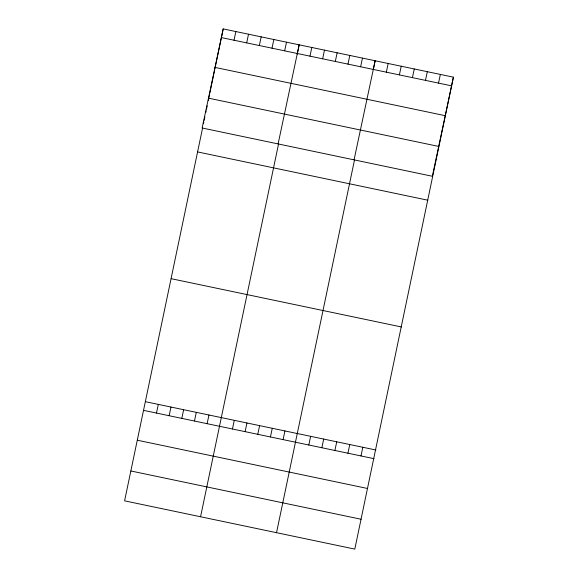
<?xml version="1.0" encoding="UTF-8"?>
<svg xmlns="http://www.w3.org/2000/svg" width="578" height="578" viewBox="0 0 578 578"><rect width="100%" height="100%" fill="white"/><g stroke="black" fill="none" stroke-linecap="round" stroke-linejoin="round"><path stroke-width="0.87" d="M453.405 77.163L432.344 176.261L202.134 127.998L223.195 28.9L453.405 77.163L354.805 549.1L124.595 500.837L202.582 128.013M203.47 123.743L203.824 122.03M204.179 120.325L204.894 116.908M205.782 112.631L206.136 110.925M206.491 109.213L207.206 105.796M208.268 100.673L209.511 94.691M209.865 92.979L212.357 81.021M212.531 80.169L214.669 69.909M214.843 69.057L223.195 28.9M278.553 143.944L200.566 516.761M297.208 54.224L299.166 44.831L278.105 143.922M354.524 159.868L276.53 532.692M373.359 69.302L375.136 60.755L354.068 159.853M234.011 40.229L235.86 31.552M156.472 413.068L158.321 404.39M246.676 42.88L248.518 34.21M169.137 415.719L170.98 407.049M259.334 45.539L261.177 36.862M181.795 418.371L183.645 409.701M272 48.191L273.842 39.521M194.461 421.03L196.303 412.36M284.658 50.842L286.5 42.172M207.119 423.681L208.961 415.011M309.981 56.153L311.824 47.483M232.443 428.992L234.285 420.322M322.647 58.812L324.489 50.134M245.108 431.65L246.951 422.973M335.305 61.463L337.147 52.793M257.766 434.302L259.609 425.632M347.97 64.122L349.813 55.445M270.432 436.954L272.274 428.284M360.629 66.773L362.471 58.103M283.09 439.612L284.932 430.942M386.335 72.163L388.178 63.493M308.796 445.002L310.639 436.332M399.384 74.894L401.226 66.224M321.845 447.733L323.687 439.063M412.425 77.633L414.274 68.963M334.886 450.472L336.736 441.802M425.473 80.371L427.315 71.694M347.934 453.203L349.777 444.533M438.521 83.102L440.364 74.432M360.983 455.941L362.825 447.271M221.352 37.57L451.562 85.84M215.009 67.409L445.219 115.679M208.477 98.159L438.688 146.422M197.611 151.935L427.821 200.205M171.247 278.704L401.457 326.967M145.656 401.739L375.866 450.002M143.814 410.409L374.024 458.679M137.47 440.248L367.68 488.518M130.939 470.991L361.149 519.261"/></g></svg>
